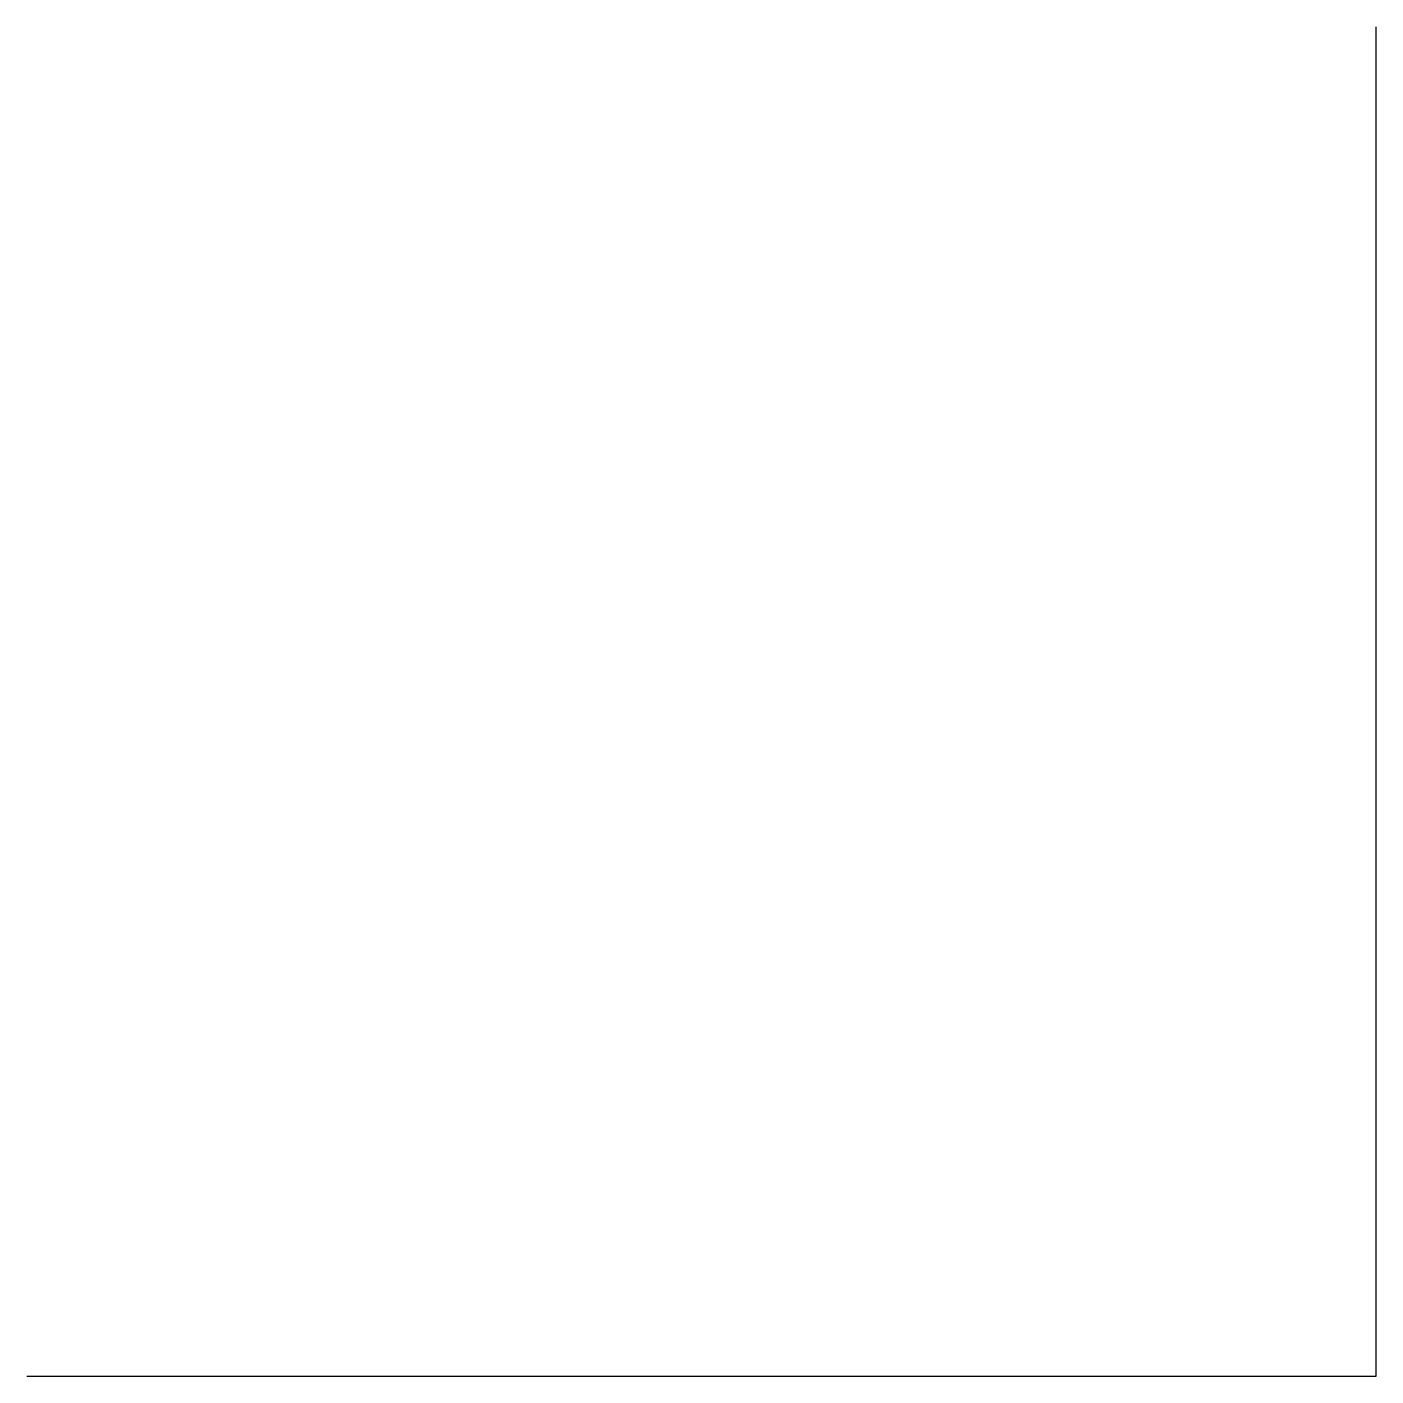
# Model space of a CAD drawing. Header units: millimetres. Extents: x 0 to 10, y 0 to 10.
import ezdxf

# ---------------------------------------------------------------- set-up
doc = ezdxf.new("R2010")
doc.units = ezdxf.units.MM

msp = doc.modelspace()

# ---------------------------------------------------------------- linework, layer by layer
msp.add_polyline3d([(0, 0, 0), (10, 0, 5), (10, 10, 7)])

doc.saveas('drawing.dxf')
